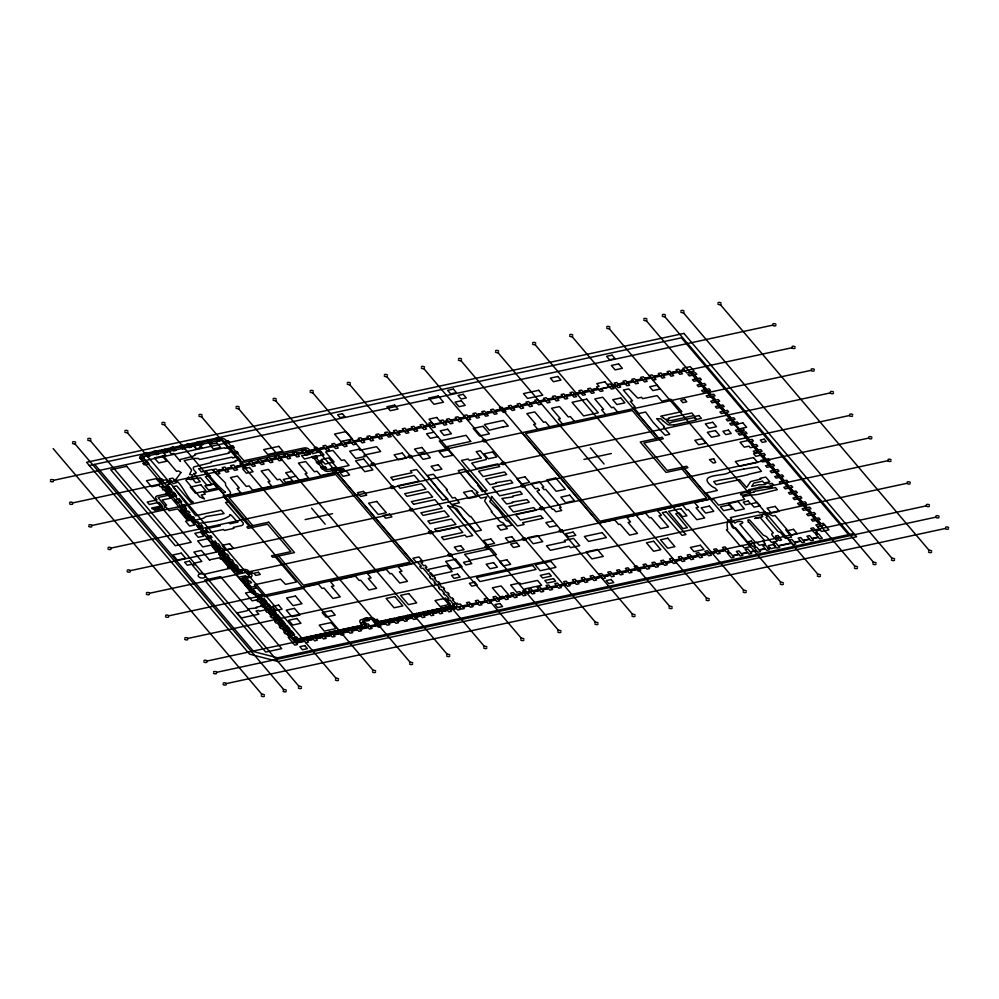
<?xml version="1.0" encoding="UTF-8"?>
<svg xmlns="http://www.w3.org/2000/svg" width="999" height="999" viewBox="0 0 999 999"><rect width="100%" height="100%" fill="white"/><g stroke="black" fill="none" stroke-linecap="round" stroke-linejoin="round"><path stroke-width="1.5" d="M748.501 474.3L761.5 471.341L757.679 466.845L743.805 469.068M237.812 521.965C235.689 521.028 228.908 510.951 229.745 515.846C221.079 521.678 209.528 521.403 199.425 523.389L197.777 521.428L193.906 522.265L192.532 520.654L203.334 518.331L206.019 516.57L224.113 513.548L221.216 510.177L195.667 515.684L172.877 486.725L176.736 485.889L190.959 502.572L193.257 502.085C186.476 498.239 181.119 481.143 174.4 480.019L176.611 482.629L173.214 483.616L170.817 480.794L167.42 481.53L169.705 484.215L167.245 484.74L168.619 486.363L164.211 487.312L163.224 486.151L161.813 486.463L163.124 487.999L169.081 486.725L170.454 488.336L164.498 489.622L167.695 493.381L173.651 492.095L175.025 493.706L169.056 494.992L170.804 497.664L166.146 493.706L167.245 493.469L164.061 489.71L162.949 489.947L161.376 486.55L160.265 486.788L158.903 485.177L151.573 486.763L146.453 480.731L156.294 478.608L159.877 482.829L161.763 482.43L160.502 480.956L165.946 479.795L167.195 481.256L170.579 480.531L169.206 478.896L172.777 478.121L174.163 479.757L176.161 479.32A7.48 4.221 6.6 0 1 176.361 478.808L180.931 472.589M162.625 506.83L153.559 508.978L154.683 510.314L163.137 508.541A3.746 2.11 6.6 0 0 164.76 505.806L158.104 497.514L170.879 494.742L182.155 507.604L181.656 509.128A3.746 2.11 6.6 0 0 181.93 510.676L188.062 517.969A3.746 2.11 6.6 0 0 189.835 519.068L192.183 520.029L235.102 570.541A3.746 2.11 6.6 0 0 240.122 571.84C244.33 566.47 255.732 578.346 244.867 576.885A3.746 2.11 6.6 0 0 243.281 579.607L245.155 581.868L244.743 583.603A3.746 2.11 6.6 0 0 245.092 584.927L251.473 592.632A3.746 2.11 6.6 0 0 253.209 593.731L256.506 595.004L265.259 605.294L256.106 607.28L256.706 607.979L249.663 608.666L247.003 610.776L236.95 612.949L241.571 617.919L258.816 614.198L256.069 610.976L258.641 610.426L259.29 611.188L268.556 609.178L294.031 639.173A3.746 2.11 6.6 0 0 299.038 640.484L362.837 626.972A3.746 2.11 6.6 0 0 364.46 624.238L362.5 620.991L371.328 619.105L374.538 622.077A3.746 2.11 6.6 0 0 379.558 623.376L454.832 607.13A3.746 2.11 6.6 0 0 456.418 604.407L452.435 599.712L453.658 599.45L452.297 597.839L451.061 598.101L447.864 594.33L449.1 594.068L447.727 592.457L446.491 592.719L443.294 588.96L444.53 588.686L443.156 587.075L441.933 587.337L438.723 583.578L439.96 583.316L438.586 581.705L437.362 581.967L434.165 578.196L435.389 577.934L434.016 576.323L432.792 576.585L429.657 572.902L430.669 572.689L433.191 575.649L452.197 571.553L446.928 565.359L427.934 569.455L429.308 571.078L428.296 571.291L425.224 567.682L426.948 567.307L425.274 565.334L423.551 565.709L421.091 562.824L422.727 562.474L421.353 560.851M198.988 468.831L201.298 471.903L203.946 471.341L205.382 473.014L204.633 471.428L206.356 471.053M486.276 459.403L485.876 457.542L480.444 450.799L476.173 451.648L481.131 457.804M669.218 417.782L668.731 418.731M237.725 522.052L230.095 523.751L229.133 522.602M486.126 459.577L471.69 463.124L476.323 468.543L497.514 463.961L499.737 466.595L478.571 471.178L483.179 476.573L504.52 471.953L506.73 474.55L485.427 479.195L490.097 484.665L496.303 483.329L495.791 482.717L510.589 480.244L512.824 482.879L492.345 487.3L499.637 495.829L520.067 491.408L522.29 494.055L512.562 496.153L513.161 496.865L501.885 498.464L506.63 504.02L512.662 502.722L512.137 502.11L527.022 499.612L529.258 502.26L508.878 506.655L513.436 511.988L533.791 507.592L536.001 510.189M198.988 468.818L235.727 461.588L235.027 460.764L240.172 459.665L237.75 456.805L232.605 457.917L231.98 457.167L210.914 461.713L211.576 462.5L193.918 466.908A4.733 2.672 6.6 0 0 193.331 467.769C192.52 470.679 199.987 473.701 193.631 473.563L197.702 478.359L200.524 477.747L207.23 485.639L212.063 484.602L205.357 476.698L208.029 476.123L205.607 473.289L208.516 475.999L210.24 475.624M754.083 491.92L754.969 491.333M669.23 417.782L691.795 412.987L693.943 415.509L672.015 420.429L666.533 420.691L669.567 423.376L671.99 422.14L694.205 417.619L696.203 420.005L674.113 424.962M754.07 491.933L748.726 493.481M225.362 492.307L223.002 493.094L219.593 489.073L203.833 492.482L205.27 494.168L201.224 495.042L204.533 498.951L199.8 497.015L185.914 480.282L188.749 476.923L188.024 479.083L191.221 479.595L191.758 478.009L195.717 482.704L200.2 481.743L197.165 478.159L193.307 478.996L191.958 477.41L192.782 474.987L189.573 474.463L191.471 470.517A7.48 4.221 6.6 0 0 191.196 469.38L184.191 460.601L194.118 458.429L198.551 458.466L199.45 459.528L229.183 453.109L228.434 452.222L233.054 451.223L229.795 447.39L225.175 448.389L224.613 447.727L194.88 454.133L195.529 454.895L192.42 456.443L180.357 459.465A3.422 1.923 6.6 0 0 180.007 460.114L180.432 461.438L173.664 453.459L171.378 453.958L169.106 451.298L163.374 452.535L165.634 455.194L163.262 455.706L176.561 471.366L178.609 470.929L180.906 472.415M481.043 457.929L469.405 460.452L468.156 458.991L461.463 460.439L487.175 490.534L482.28 491.583L477.497 484.952L478.359 484.765L464.248 469.255L458.241 470.591L470.866 486.388L478.022 492.507L476.198 492.894L480.719 498.214L486.813 496.903L485.014 499.987A7.655 4.308 6.6 0 0 484.89 501.461L491.92 511.55L491.221 511.7L500.287 521.715L503.059 522.839L506.143 526.485L511.95 525.237L508.853 521.59L506.206 520.442L498.613 510.114L489.785 501.573L491.695 497.327A6.768 3.809 6.6 0 0 491.458 496.316L517.432 525.961L524.125 524.5L522.589 522.702L542.882 518.319M668.493 418.868L665.521 419.518L663.311 417.844M760.614 479.133L750.624 481.58L746.615 487.475L739.647 479.62L716.246 484.665L713.686 481.568L719.367 480.232A12.45 7.018 6.6 0 0 719.967 480.119L734.927 477.534A2.298 1.299 6.6 0 0 735.314 477.472L748.176 474.7M758.728 487.4L759.115 487.25A6.568 3.696 6.6 0 1 760.064 486.975L765.521 486.913M730.244 471.878L729.757 472.077A7.293 4.108 6.6 0 0 729.357 472.315L728.159 472.989A2.323 1.311 6.6 0 1 727.771 473.114C722.102 476.136 696.378 474.188 712.025 486.451A9.291 5.232 6.6 0 0 714.909 487.937L717.344 490.447L706.231 492.969L711.962 499.712L713.636 499.35L718.556 505.144L744.742 499.488L742.519 496.59L749.999 495.254M748.538 493.518C740.958 497.265 734.415 493.294 750.486 491.808L748.676 489.685L757.629 487.749A6.431 3.621 6.6 0 0 758.74 487.4M392.982 479.945L414.26 475.362L419.13 481.093L397.864 485.689L400.062 488.286L421.378 483.728L425.936 489.11L404.657 493.706L406.905 496.341L428.184 491.745L432.679 497.04L411.401 501.635L413.611 504.245M413.648 504.27L434.927 499.675L442.17 508.216L420.879 512.812L423.089 515.409L444.405 510.851L449.138 516.421L427.847 521.016L430.057 523.613M430.094 523.651L451.386 519.055L455.919 524.388L434.615 528.983L436.863 531.618L458.154 527.022L462.787 532.467L441.483 537.075L443.731 539.71L465.022 535.102L466.558 536.925L472.739 535.589L447.664 505.531A6.306 3.559 6.6 0 0 448.938 506.293L456.805 508.541L463.286 518.056L475.437 531.505L481.381 530.232L470.816 516.433L469.955 516.62L461.076 507.33L452.01 504.42L459.453 502.809L454.932 497.49L452.447 498.026L446.328 489.772L447.227 489.585L433.404 474.238L427.347 475.536L439.647 491.158L447.777 499.025L442.619 500.137L416.62 469.542L410.452 470.866L412.025 472.727L390.759 477.322L392.969 479.92M536.026 510.227L515.684 514.622L520.342 520.079L540.659 515.671L542.857 518.281M762.125 481.268L753.783 483.116L751.698 486.376L755.843 485.489A12.812 7.218 6.6 0 0 756.693 485.252A16.646 9.378 6.6 0 0 757.005 485.164L757.829 484.927A14.023 7.905 6.6 0 1 758.441 484.79L764.21 484.702L765.671 484.415L765.059 483.691L768.568 482.929L769.442 483.953L772.19 483.366L773.513 484.915L770.766 485.514L772.227 487.225L768.706 487.974L767.494 486.55L765.796 486.888M89.336 465.546L681.343 337.824L848.551 534.64M53.709 480.282L772.589 325.187M157.105 479.57L161.626 478.596L162.874 480.057L158.354 481.031M213.599 471.241L214.211 471.116L212.962 469.63L216.109 468.956L217.357 470.429L223.539 469.105L222.278 467.619L224.937 467.045L226.186 468.531L231.868 467.257L230.532 465.684L233.666 465.01L235.015 466.62L241.196 465.297L239.935 463.811L242.582 463.236L243.843 464.722L250.012 463.386L248.763 461.913L251.411 461.338L252.66 462.812L258.841 461.488L257.592 460.002L260.24 459.428L261.488 460.914L267.67 459.577L266.408 458.104L269.056 457.53L270.317 459.003L276.498 457.679L275.237 456.193L277.884 455.619L279.146 457.105L285.327 455.769L284.066 454.295L286.713 453.721L287.974 455.194L294.143 453.871L292.894 452.385L295.542 451.823L296.79 453.296L302.972 451.96L301.71 450.487L304.358 449.912L305.619 451.386L315.347 449.288L314.098 447.814L316.745 447.24L317.994 448.726L324.176 447.39L322.914 445.904L325.574 445.342L326.823 446.815L333.004 445.479L331.743 444.006L334.39 443.431L335.652 444.917L341.833 443.581L340.572 442.095L343.219 441.533L344.48 443.007L350.649 441.67L349.4 440.197L352.048 439.622L353.296 441.108L359.478 439.772L358.229 438.286L360.876 437.724L362.125 439.198L368.306 437.862L367.045 436.388L369.692 435.814L370.954 437.3L377.135 435.964L375.874 434.478L378.521 433.916L379.782 435.389L385.964 434.053L384.702 432.579L387.35 432.005L388.611 433.491L394.78 432.155L393.531 430.681L396.178 430.107L397.427 431.58L403.608 430.244L402.347 428.771L404.995 428.196L406.256 429.682L412.437 428.346L411.176 426.873L413.823 426.298L415.084 427.772L421.266 426.436L420.005 424.962L422.652 424.388L423.913 425.874L430.082 424.538L428.833 423.064L431.481 422.49L435.364 427.06L432.717 427.634L430.319 424.812L424.138 426.136L426.536 428.958L423.888 429.533L421.491 426.71L415.309 428.047L417.707 430.869L415.06 431.443L412.662 428.621L406.481 429.945L408.878 432.767L406.231 433.341L403.833 430.519L397.664 431.855L400.062 434.677L397.415 435.252L395.017 432.417L388.836 433.753L391.233 436.575L388.586 437.15L386.188 434.328L380.007 435.664L382.405 438.486L379.757 439.061L377.36 436.226L371.178 437.562L373.576 440.384L370.929 440.959L368.531 438.136L362.362 439.473L364.76 442.295L362.113 442.869L359.702 440.035L353.534 441.371L355.931 444.193L353.284 444.767L350.886 441.945L344.705 443.281L347.103 446.103L344.455 446.678L342.058 443.843L335.876 445.179L338.274 448.002L335.627 448.576L333.229 445.754L327.048 447.09L329.458 449.912L326.798 450.474L324.4 447.652L318.231 448.988L320.629 451.81L317.982 452.385L315.584 449.562L311.538 450.437L312.899 452.048L308.491 452.997L307.118 451.386L305.844 451.66L308.241 454.483L305.594 455.057L303.197 452.235L297.028 453.558L299.425 456.393L296.778 456.955L294.38 454.133L288.199 455.469L290.597 458.291L287.949 458.866L285.552 456.043L279.37 457.367L281.768 460.202L279.121 460.764L276.723 457.942L270.542 459.278L272.939 462.1L270.292 462.674L267.894 459.852L261.726 461.176L264.123 464.011L261.476 464.572L259.078 461.75L252.897 463.086L255.294 465.909L252.647 466.483L250.25 463.661L244.068 464.985L246.466 467.819L243.818 468.381L241.421 465.559L235.24 466.895L237.637 469.717L234.528 470.392L232.13 467.569L226.411 468.793L228.821 471.615L226.161 472.19L223.764 469.368L217.595 470.704L219.992 473.526L216.858 474.2L213.823 471.516M608.566 386.026L607.579 384.49L610.227 383.928L611.475 385.402L615.434 384.553L614.173 383.067L616.82 382.505L618.081 383.978L624.25 382.642L623.001 381.168L625.649 380.594L626.897 382.08L633.079 380.744L631.83 379.258L634.477 378.696L635.726 380.169L641.907 378.833L640.646 377.36L643.294 376.785L644.555 378.271L650.736 376.935L649.475 375.449L652.122 374.887L653.383 376.361L659.565 375.025L658.304 373.551L660.951 372.977L662.212 374.463L668.381 373.127L667.132 371.64L669.78 371.079L671.028 372.552L677.21 371.216L675.948 369.742L678.596 369.168L679.857 370.654L684.053 369.742L682.792 368.269L690.297 366.645L694.18 371.216L691.758 371.74L692.994 373.214L695.429 372.689L696.79 374.3L694.367 374.825L697.564 378.584L699.999 378.059L701.36 379.67L698.938 380.194L702.135 383.966L704.557 383.441L705.931 385.052L703.508 385.577L706.705 389.348L709.128 388.823L710.501 390.434L708.079 390.959L711.276 394.717L713.698 394.193L715.072 395.804L712.649 396.328L715.846 400.099L718.269 399.575L719.642 401.186L717.207 401.71L720.416 405.482L722.839 404.957L724.213 406.568L721.778 407.093L724.974 410.851L727.409 410.327L728.783 411.95L726.348 412.462L731.268 418.244L733.691 417.719L735.064 419.343L732.629 419.867L734.839 422.452L737.262 421.94L738.636 423.551L731.131 425.162L729.757 423.551L734.39 422.552L732.192 419.955L727.559 420.954L726.186 419.343L730.818 418.344L725.911 412.562L721.278 413.561L719.904 411.95L724.537 410.951L721.34 407.18L716.708 408.179L715.334 406.568L719.967 405.569L716.77 401.81L712.137 402.809L710.764 401.198L715.396 400.199L712.2 396.428L707.567 397.427L706.193 395.816L710.826 394.817L707.629 391.046L702.996 392.045L701.635 390.434L706.268 389.435L703.059 385.676L698.426 386.675L697.065 385.065L701.698 384.053L698.501 380.294L693.868 381.293L692.494 379.682L697.127 378.683L693.93 374.912L689.298 375.911L687.924 374.3L692.557 373.301L691.308 371.84L686.675 372.839L684.278 370.017L680.082 370.916L682.479 373.738L679.832 374.313L677.434 371.491L671.266 372.827L673.663 375.649L671.016 376.211L668.618 373.389L662.437 374.725L664.834 377.547L662.187 378.122L659.79 375.299L653.608 376.635L656.006 379.458L653.358 380.02L650.961 377.197L644.78 378.534L647.177 381.356L644.53 381.93L642.132 379.108L635.963 380.444L638.361 383.266L635.714 383.828L633.304 381.006L627.135 382.342L629.532 385.164L626.885 385.739L624.487 382.917L618.306 384.253L620.704 387.075L618.056 387.637L615.659 384.815L611.713 385.676L614.11 388.499L611.463 389.061L608.791 386.301M72.89 502.872L791.782 347.777M433.941 432.205L426.523 433.803L430.357 438.324L437.774 436.725M291.808 471.428L285.702 472.739L289.76 477.534L295.879 476.211M162.662 506.755L152.385 508.966L151.611 508.054L162.125 505.781L159.191 502.335L149.313 504.458L147.24 502.035L157.13 499.9L155.969 498.538A3.746 2.11 6.6 0 1 157.58 495.804L168.906 493.394A3.746 2.11 6.6 0 1 169.942 493.281L140.347 458.141A3.746 2.11 6.6 0 1 141.945 455.407L220.604 438.573A3.746 2.11 6.6 0 1 225.624 439.885L243.943 460.714L303.933 447.989A3.746 2.11 6.6 0 1 308.941 449.288L312.675 453.683L320.979 451.423L323.963 454.932L314.972 456.393L326.361 469.717L336.7 468.169A3.746 2.11 6.6 0 1 341.658 469.493L343.331 471.466L341.134 471.94L338.137 469.493L328.896 471.328A3.746 2.11 6.6 0 1 323.938 470.017L312.774 456.868L304.47 459.016L301.573 455.606L310.477 454.158L305.657 449.3L245.667 462.025A3.746 2.11 6.6 0 1 240.647 460.726L222.327 439.885L142.557 457.005L184.315 507.067A3.746 2.11 6.6 0 1 184.59 508.628L184.141 510.202L190.322 517.544L192.632 518.456A3.746 2.11 6.6 0 1 194.393 519.555L237.362 570.129L243.394 569.542A3.746 2.11 6.6 0 1 248.414 570.841L251.623 574.625A3.746 2.11 6.6 0 1 250.025 577.36L245.442 578.533L247.252 581.218A3.746 2.11 6.6 0 1 247.627 582.567L247.265 584.415L253.696 592.182L257.055 593.506A3.746 2.11 6.6 0 1 258.766 594.58L296.965 639.098L362.088 625.486L360.139 622.227A3.746 2.11 6.6 0 1 361.725 619.505L369.605 617.794A3.746 2.11 6.6 0 1 374.625 619.105L376.873 621.728L378.309 622.052L454.258 605.481L450.224 600.187L449.25 600.399L447.877 598.788L448.863 598.576L445.666 594.805L444.68 595.017L443.306 593.406L444.293 593.194L441.096 589.435L440.109 589.647L438.748 588.024L439.722 587.824L436.526 584.053L435.539 584.265L434.178 582.654L435.152 582.442L431.955 578.671L430.981 578.883L429.607 577.272L430.581 577.06L423.014 568.156L421.428 568.493L419.755 566.533L421.341 566.183L416.945 561.813M92.083 525.462L810.976 370.367M660.814 416.183L681.867 411.613L670.841 399.25L661.85 401.198L657.142 395.616L642.657 398.651L641.508 397.29L637.737 398.114L628.808 388.886L623.364 390.06L632.517 400.836L630.344 401.311L635.139 406.955L633.466 407.317L638.748 413.536L645.641 412.05L653.034 422.215L665.159 435.289L669.755 434.29L663.448 426.948L664.435 426.735L656.63 418.656L661.038 418.893L662.599 420.542M111.276 548.051L830.157 392.944M305.132 519.592L332.542 513.673M583.928 459.44L611.338 453.521M130.457 570.641L849.35 415.534M748.064 440.234L749.213 439.997L744.18 434.078L739.547 435.077L738.186 433.466L742.819 432.467L741.445 430.844L736.812 431.843L735.439 430.232L742.944 428.621L744.317 430.232L741.882 430.756L743.256 432.367L745.679 431.843L747.052 433.454L744.63 433.978L749.65 439.897L752.085 439.373L753.446 440.984L751.023 441.508L753.995 445.005L756.418 444.48L757.791 446.091L755.369 446.615L758.328 450.112L760.763 449.587L762.125 451.198L759.702 451.723L761.525 453.883L763.96 453.359L765.334 454.97L762.899 455.494L766.096 459.253L768.531 458.728L769.892 460.352L767.469 460.876L770.666 464.635L773.101 464.11L774.462 465.721L772.04 466.246L775.236 470.017L777.659 469.493L779.033 471.103L776.61 471.628L779.807 475.387L782.229 474.862L783.603 476.486L781.181 477.01L784.377 480.769L786.8 480.244L788.174 481.855L785.751 482.38L788.948 486.151L791.37 485.626L792.744 487.237L790.321 487.762L793.518 491.52L795.941 490.996L797.314 492.619L794.879 493.144L798.089 496.903L800.511 496.378L801.885 497.989L799.45 498.513L802.647 502.285L805.082 501.76L806.455 503.371L804.02 503.896L807.217 507.654L809.652 507.13L811.013 508.753L808.591 509.278L811.787 513.036L814.222 512.512L815.584 514.123L813.161 514.647L816.358 518.419L818.78 517.894L820.154 519.505L817.731 520.029L820.928 523.788L823.351 523.276L824.724 524.887L822.302 525.412L825.074 525.299L828.958 529.87L821.465 531.493L820.204 530.007L816.008 530.919L817.269 532.392L816.171 532.629L817.307 533.978L818.406 533.741L822.289 538.311L819.642 538.886L818.393 537.4L812.212 538.736L813.473 540.209L810.826 540.784L809.565 539.31L803.383 540.646L804.645 542.12L801.997 542.694L800.736 541.208L794.555 542.544L795.816 544.018L793.169 544.592L791.907 543.119L783.753 544.88L778.458 546.016L779.707 547.502L777.06 548.064L775.162 546.728M748.164 440.484L740.047 442.232L744.255 447.19L748.975 446.166L750.286 447.714L754.919 446.715L757.891 450.212L753.258 451.211L754.632 452.822L759.265 451.823L761.088 453.971L759.964 454.22M749.437 441.858L750.586 441.608L753.546 445.104L752.309 445.367M209.378 559.827L219.543 557.779L220.442 559.153L221.541 558.916L228.621 567.245L227.522 567.482L228.072 568.131L229.62 568.431L203.858 574.363A3.696 2.085 6.6 0 1 203.746 577.859A3.696 2.085 6.6 0 1 198.152 575.948A3.696 2.085 6.6 0 1 202.76 573.988L202.135 572.964L199.5 573.526L192.407 565.197L195.055 564.622L193.781 563.274L201.86 561.45L193.893 552.072L201.373 550.461L209.753 560.277M758.628 452.647L753.596 453.733L755.806 456.318L760.826 455.232M761.338 455.831L762.462 455.581L765.659 459.353L761.026 460.352L762.399 461.963L767.032 460.964L770.229 464.735L765.596 465.734L766.97 467.345L771.603 466.346L774.799 470.104L770.167 471.103L771.528 472.727L776.173 471.728L779.37 475.487L774.737 476.486L776.098 478.096L780.731 477.097L783.94 480.869L779.295 481.868L780.669 483.479L785.301 482.48L788.498 486.238L783.865 487.237L785.239 488.861L789.872 487.862L793.069 491.62L788.436 492.619L789.809 494.23L794.442 493.231L797.639 497.002L793.006 498.002L794.38 499.612L799.013 498.613L802.209 502.372L797.577 503.371L798.95 504.994L803.583 503.996L806.78 507.754L802.147 508.753L803.521 510.364L808.154 509.365L811.35 513.136L806.717 514.135L808.091 515.746L812.724 514.747L815.921 518.506L811.288 519.505L812.649 521.128L817.282 520.129L820.491 523.888L815.858 524.887L817.219 526.498L822.214 525.924L817.582 526.923L819.979 529.745L815.783 530.644L813.386 527.822L810.738 528.396L814.622 532.966L815.721 532.729L816.87 534.078L815.758 534.315L818.156 537.137L811.987 538.461L809.59 535.639L806.942 536.213L809.34 539.035L803.159 540.372L800.761 537.549L798.114 538.124L800.511 540.946L794.33 542.27L791.932 539.448L789.285 540.022L791.683 542.844L778.221 545.754L775.823 542.932L773.176 543.493L775.574 546.316L774.937 546.465M149.65 593.231L868.543 438.124M730.506 471.803L743.706 469.055M553.246 521.016L545.829 522.614L549.662 527.122L557.08 525.524M417.52 561.688L416.084 561.962L412.924 558.254L419.018 556.942L422.177 560.651L419.73 561.213M168.843 615.821L887.724 460.714M755.207 491.258L775.474 487.562L777.259 489.66L757.929 494.468M188.024 638.398L906.917 483.304M727.522 529.57L726.41 529.807L739.997 545.816L741.92 545.404L744.392 548.076L750.311 546.665L747.939 544.105L749.188 543.831L735.589 527.834L733.641 528.246M301.998 638.161L304.645 637.587L307.043 640.409L313.224 639.073L310.814 636.251L313.461 635.676L315.871 638.498L322.04 637.175L319.643 634.353L322.29 633.778L324.687 636.6L330.869 635.264L328.471 632.442L331.119 631.868L333.516 634.702L339.697 633.366L337.3 630.544L339.947 629.969L342.345 632.792L348.526 631.455L346.129 628.633L348.776 628.059L351.173 630.893L357.342 629.557L354.945 626.735L357.592 626.161L359.99 628.983L367.919 627.272L365.522 624.45L368.169 623.875L370.567 626.698L376.748 625.374L374.338 622.552L376.985 621.977L379.395 624.8L385.564 623.463L383.166 620.641L385.814 620.067L388.211 622.889L394.393 621.565L391.995 618.743L394.642 618.169L397.04 620.991L403.221 619.655L400.824 616.833L403.471 616.258L405.869 619.093L412.05 617.757L409.652 614.934L412.3 614.36L414.697 617.182L420.866 615.846L418.469 613.024L421.116 612.449L423.514 615.284L429.695 613.948L427.297 611.126L429.945 610.551L432.342 613.374L438.524 612.037L436.126 609.215L438.773 608.641L441.171 611.475L447.352 610.139L444.955 607.317L447.602 606.743L450 609.565L456.168 608.229L452.922 604.158L457.342 603.209L458.366 604.42L460.352 603.995L462.749 606.818L468.931 605.481L466.533 602.659L469.18 602.085L471.578 604.907L477.759 603.583L475.349 600.749L478.009 600.187L480.407 603.009L486.575 601.673L484.178 598.851L486.825 598.276L489.223 601.098L495.404 599.775L493.007 596.94L495.654 596.378L498.051 599.2L504.233 597.864L502.909 596.303L500.087 596.915L492.357 587.824L501.098 585.938L508.816 595.029L505.556 595.729L506.88 597.29L513.061 595.966L510.664 593.131L513.311 592.569L515.709 595.392L521.878 594.055L519.78 591.583L516.745 592.245L510.576 584.989L519.842 582.979L520.754 584.053L537.537 580.431L541.645 585.277L524.862 588.898L526.011 590.247L522.44 591.021L524.525 593.481L530.706 592.157L528.309 589.323L530.956 588.761L533.354 591.583L539.535 590.247L537.137 587.424L539.785 586.85L542.182 589.672L548.364 588.349L545.966 585.526L548.613 584.952L551.011 587.774L557.192 586.438L554.782 583.616L557.43 583.041L559.84 585.864L566.008 584.54L563.611 581.718L566.258 581.143L568.656 583.965L574.837 582.629L572.439 579.807L575.087 579.233L577.484 582.055L583.666 580.731L581.268 577.909L583.916 577.335L586.313 580.157L592.494 578.821L590.097 575.998L592.744 575.424L595.142 578.246L601.311 576.923L598.913 574.1L601.56 573.526L603.958 576.348L610.139 575.012L607.742 572.19L610.389 571.615L612.787 574.437L618.968 573.114L616.57 570.292L619.218 569.717L621.615 572.539L627.797 571.203L625.399 568.381L628.046 567.807L630.444 570.629L636.613 569.305L634.215 566.483L636.863 565.909L639.273 568.731L645.441 567.395L643.044 564.572L645.691 563.998L648.089 566.833L654.27 565.496L651.872 562.674L654.52 562.1L656.917 564.922L663.099 563.586L660.701 560.764L663.348 560.189L665.746 563.024L671.927 561.688L669.517 558.866L672.177 558.291L674.575 561.113L680.744 559.777L678.346 556.955L680.993 556.381L683.391 559.215L689.572 557.879L687.175 555.057L689.822 554.482L692.22 557.305L698.401 555.968L696.003 553.146L698.651 552.572L701.048 555.407L707.23 554.07L704.832 551.248L707.479 550.674L709.877 553.496L716.046 552.16L713.648 549.338L716.295 548.776L718.693 551.598L724.874 550.262L722.477 547.44L725.124 546.865L729.008 551.436L727.909 551.673L729.045 553.021L730.157 552.784L732.554 555.606L738.723 554.27L736.325 551.448L738.973 550.874L741.37 553.696L747.552 552.372L745.154 549.55L747.801 548.975L750.199 551.798L756.38 550.461L753.983 547.639L756.63 547.065L759.028 549.887L765.209 548.563L762.811 545.741L765.459 545.167L767.856 547.989L769.842 547.877L768.081 548.251L769.342 549.737L766.695 550.312L765.434 548.826L759.252 550.162L760.514 551.635L757.866 552.21L756.605 550.736L750.436 552.06L751.685 553.546L749.038 554.12L747.789 552.634L741.608 553.97L742.856 555.444L740.209 556.018L738.96 554.545L732.779 555.869L734.04 557.355L731.393 557.929L727.509 553.359L728.608 553.109L727.459 551.773L726.36 552.01L725.112 550.524L718.93 551.86L720.179 553.346L717.532 553.908L716.283 552.435L710.102 553.771L711.363 555.244L708.716 555.819L707.454 554.333L701.273 555.669L702.534 557.155L699.887 557.717L698.626 556.243L692.444 557.579L693.706 559.053L691.058 559.627L689.797 558.141L683.628 559.477L684.877 560.963L682.23 561.525L680.981 560.052L674.8 561.388L676.061 562.862L673.401 563.436L672.152 561.95L665.971 563.286L667.232 564.772L664.585 565.334L663.324 563.861L657.142 565.197L658.403 566.67L655.756 567.245L654.495 565.759L648.326 567.095L649.575 568.568L646.927 569.143L645.679 567.669L639.497 569.005L640.746 570.479L638.099 571.053L636.85 569.567L630.669 570.904L631.93 572.377L629.283 572.951L628.021 571.478L621.84 572.814L623.101 574.288L620.454 574.862L619.193 573.376L613.011 574.712L614.273 576.186L611.625 576.76L610.364 575.287L604.195 576.61L605.444 578.096L602.797 578.671L601.548 577.185L595.367 578.521L596.628 579.994L593.98 580.569L592.719 579.095L586.538 580.419L587.799 581.905L585.152 582.479L583.891 580.993L577.709 582.33L578.97 583.803L576.323 584.378L575.062 582.904L568.893 584.228L570.142 585.714L567.494 586.288L566.246 584.802L560.064 586.138L561.313 587.612L558.666 588.186L557.417 586.713L551.236 588.036L552.497 589.522L549.85 590.097L548.588 588.611L542.407 589.947L543.668 591.42L541.021 591.995L539.76 590.521L533.591 591.845L534.84 593.331L532.192 593.906L530.931 592.419L524.762 593.756L526.011 595.229L523.364 595.804L522.115 594.33L515.934 595.654L517.195 597.14L514.547 597.714L513.286 596.228L507.105 597.564L508.366 599.038L505.719 599.612L504.458 598.139L498.276 599.462L499.537 600.948L496.89 601.523L495.629 600.037L489.46 601.373L490.709 602.847L488.061 603.421L486.813 601.947L480.631 603.271L481.88 604.757L479.233 605.319L477.984 603.846L471.803 605.182L473.064 606.655L470.417 607.23L469.155 605.756L462.974 607.08L464.235 608.566L461.588 609.128L460.327 607.654L459.053 607.929L460.302 609.415L457.654 609.977L456.406 608.503L450.224 609.84L451.486 611.313L448.838 611.888L447.577 610.401L441.396 611.738L442.657 613.224L440.01 613.786L438.748 612.312L432.567 613.648L433.828 615.122L431.181 615.696L429.92 614.21L423.751 615.546L425 617.032L422.352 617.594L421.103 616.121L414.922 617.457L416.183 618.93L413.536 619.505L412.275 618.019L406.094 619.355L407.355 620.829L404.707 621.403L403.446 619.929L397.265 621.266L398.526 622.739L395.879 623.314L394.617 621.828L388.449 623.164L389.697 624.637L387.05 625.212L385.801 623.738L379.62 625.074L380.869 626.548L378.221 627.122L376.973 625.636L370.791 626.972L372.053 628.446L369.405 629.02L368.144 627.547L360.227 629.258L361.476 630.731L358.828 631.306L357.58 629.82L351.398 631.156L352.659 632.642L350.012 633.204L348.751 631.73L342.57 633.066L343.831 634.54L341.183 635.114L339.922 633.628L333.741 634.964L335.002 636.438L332.355 637.012L331.094 635.539L324.925 636.875L326.173 638.349L323.526 638.923L322.277 637.437L316.096 638.773L317.345 640.247L314.697 640.821L313.449 639.348L307.267 640.684L308.529 642.157L305.881 642.732M207.218 660.988L926.11 505.894M304.395 640.983L295.941 642.807L286.8 633.578L292.757 632.292L291.383 630.681L285.427 631.967L282.23 628.196L288.187 626.91L286.813 625.299L280.856 626.585L277.66 622.814L283.616 621.54L282.242 619.917L276.286 621.203L273.089 617.444L279.046 616.158L277.672 614.547L271.716 615.834L268.519 612.062L274.475 610.776L273.114 609.165L267.145 610.451L263.948 606.68L269.905 605.394L268.544 603.783L262.587 605.069L259.378 601.311L265.347 600.024L263.973 598.413L256.468 600.024L257.842 601.635L258.941 601.398L262.138 605.169L261.039 605.406L262.412 607.017L263.511 606.78L266.708 610.551L265.609 610.789L266.983 612.399L268.082 612.162L271.278 615.921L270.18 616.158L271.541 617.769L272.652 617.532L275.849 621.303L274.75 621.54L276.111 623.151L277.223 622.914L280.419 626.685L279.308 626.922L280.682 628.533L281.793 628.296L284.99 632.055L283.878 632.292L285.252 633.903L286.351 633.666L289.373 637.225L288.274 637.462L294.78 645.117L297.427 644.555L296.166 643.069L304.62 641.246M853.895 533.478L277.635 657.817L253.734 651.623L94.68 464.398M216.808 672.29L935.701 517.182M226.411 683.578L945.291 528.483M750.187 495.217L757.367 494.517M663.149 417.782L661.388 416.583M673.626 424.912L668.905 424.937A2.935 1.648 6.6 0 1 667.894 424.7L662.849 420.691M733.403 528.159C730.918 527.097 730.207 521.291 733.915 521.79L735.014 523.089C738.348 519.53 747.514 522.302 739.847 524.15L755.419 542.482L756.668 542.22L759.277 545.304L765.446 543.98L762.824 540.884L764.56 540.509L748.975 522.177L748.226 522.34L748.263 521.178A5.207 2.935 6.6 0 0 748.114 520.629A3.834 2.16 6.6 0 0 747.751 520.104L749.387 519.842A4.433 2.498 6.6 0 0 749.712 520.154L763.286 535.102L766.47 536.6L771.49 542.37L777.309 541.071C776.835 539.273 768.256 533.678 773.276 532.942L760.127 517.457L754.657 518.444L762.774 516.695L761.613 515.322C763.024 512.162 769.567 517.132 766.046 517.445L778.009 531.518L780.394 532.479L785.439 538.449L791.545 537.15L785.738 529.857L787.012 529.582L775.049 515.496L772.789 515.984L765.084 512.1L759.502 512.824L758.391 511.525L730.331 517.582L731.867 519.38L727.896 520.504L727.06 524.463A5.32 2.997 6.6 0 0 727.06 524.687L727.559 529.47M760.726 479.07L760.089 478.321L765.808 477.085L769.792 481.755L764.085 483.004L762.524 481.181M720.379 304.633L929.182 550.412M683.304 312.625L892.107 558.404M664.772 316.633L873.576 562.412M646.241 320.629L855.044 566.408M609.165 328.621L817.969 574.4M633.416 408.541L658.516 438.099M684.327 468.481L710.351 499.113L694.492 502.534L698.513 507.267L696.028 507.804L704.732 517.944L696.803 519.68L688.074 509.515L686.6 509.84L682.579 505.107L657.417 510.526L661.438 515.259L658.99 515.796L668.531 526.91L660.601 528.658L651.048 517.507L649.525 517.832L645.504 513.099L626.535 517.195L630.556 521.928L628.109 522.452L637.499 533.404L629.57 535.139L620.154 524.175L618.643 524.5L614.622 519.767L598.788 523.176L521.853 432.617M572.102 336.626L780.906 582.405M656.131 438.611L632.267 410.514L525.474 433.554L599.937 521.216L706.73 498.176L681.955 468.993M617.557 411.963L613.536 407.23L611.55 407.667L602.697 397.252L594.755 398.963L603.608 409.378L601.61 409.802L605.631 414.535M535.039 344.618L743.83 590.397M574.325 421.291L570.304 416.558L568.319 416.983L559.477 406.581L551.523 408.291L560.377 418.706L558.391 419.13L562.412 423.863M590.446 447.952L604.083 464.011M497.964 352.622L706.768 598.401M549.587 426.623L545.566 421.89L543.606 422.315L534.765 411.913L526.823 413.623L535.664 424.038L533.653 424.463L537.674 429.195M460.901 360.614L669.692 606.393M423.826 368.619L632.629 614.397M386.763 376.611L595.554 622.389M349.687 384.603L558.491 630.381M312.625 392.607L521.428 638.386M332.442 462.4L328.646 457.942L321.228 459.54L325.075 464.06L334.128 462.038L325.612 452.01L332.954 450.424L341.483 460.452L344.293 459.852L349.088 465.497L337.175 468.069L332.417 462.475M275.549 400.599L484.353 646.378M238.486 408.603L447.29 654.382M311.551 508.116L325.187 524.188M229.658 442.27L228.284 440.646L223.426 441.695L224.8 443.319M201.423 416.595L410.214 662.374M225.374 492.232C217.907 485.901 211.463 479.083 206.131 470.791L212.113 469.505L225.424 482.967L225.699 485.477L230.082 491.645A6.793 3.834 6.6 0 1 230.294 492.007A5.619 3.159 6.6 0 1 230.494 492.519L230.544 492.844A4.096 2.31 6.6 0 1 230.457 493.356L230.17 493.818A4.158 2.335 6.6 0 1 229.895 494.08A4.745 2.672 6.6 0 1 229.545 494.318A5.594 3.159 6.6 0 1 228.921 494.63L223.089 495.866L228.259 501.948L225.487 502.46L243.094 522.839A7.78 4.383 6.6 0 1 243.219 523.264L243.257 523.888A4.633 2.61 6.6 0 1 243.157 524.313L243.057 524.5A3.984 2.248 6.6 0 1 242.595 525.024L242.145 525.312A5.02 2.835 6.6 0 1 241.596 525.549L233.229 527.422L234.003 528.346L224.275 530.444L223.451 529.47L208.953 532.604L205.782 528.871L220.28 525.749L219.393 524.7M252.797 525.636L228.921 497.527L335.714 474.488L410.189 562.15L303.396 585.189L278.609 556.018M164.348 424.6L373.151 670.379M249.238 526.398L223.776 496.428L240.771 492.757L237.113 488.449L239.273 487.974L230.432 477.572L237.437 476.061L246.291 486.463L249.026 485.876L252.685 490.184L271.678 486.088L268.019 481.78L270.005 481.356L261.176 470.966L268.431 469.405L277.247 479.782L279.932 479.208L283.591 483.516L308.753 478.096L305.082 473.776L307.068 473.351L298.389 463.124L305.719 461.55L314.398 471.765L316.995 471.216L320.667 475.524L336.501 472.102L414.086 563.411L398.239 566.833L401.985 571.241L399.375 571.803L407.48 581.343L399.712 583.016L391.608 573.476L390.072 573.813L386.326 569.405L367.345 573.501L371.091 577.909L368.306 578.508L376.648 588.324L368.968 589.984L360.627 580.169L359.178 580.481L355.432 576.073L330.257 581.505L334.003 585.913L331.406 586.475L340.247 596.878L332.892 598.463L324.051 588.049L322.09 588.473L318.344 584.065L301.735 587.649L303.571 588.361L264.598 596.778L254.383 584.79L280.569 579.133L285.489 584.353L296.591 581.967L275.175 556.755M164.847 449.2L167.47 452.272L164.773 452.859L162.15 449.775M127.285 432.592L336.076 678.371M90.21 440.596L299.013 686.375M74.987 443.881L283.791 689.66M53.147 448.588L261.938 694.367M276.124 400.399A1.998 1.124 6.6 0 1 273.014 400.05M273.164 398.651A1.998 1.124 6.6 0 1 276.273 399.013M486.75 648.326A1.998 1.124 6.6 0 1 483.641 647.976M483.791 646.578A1.998 1.124 6.6 0 1 486.9 646.94M75.549 443.668A1.998 1.124 6.6 0 1 72.44 443.319M72.59 441.933A1.998 1.124 6.6 0 1 75.712 442.282M286.176 691.608A1.998 1.124 6.6 0 1 283.067 691.246M283.216 689.859A1.998 1.124 6.6 0 1 286.338 690.209M90.772 440.384A1.998 1.124 6.6 0 1 87.662 440.035M87.825 438.648A1.998 1.124 6.6 0 1 90.934 438.998M301.398 688.323A1.998 1.124 6.6 0 1 298.289 687.961M298.451 686.575A1.998 1.124 6.6 0 1 301.561 686.925M127.847 432.392A1.998 1.124 6.6 0 1 124.738 432.043M124.887 430.644A1.998 1.124 6.6 0 1 127.997 430.994M338.474 680.319A1.998 1.124 6.6 0 1 335.364 679.969M335.514 678.571A1.998 1.124 6.6 0 1 338.624 678.933M164.91 424.4A1.998 1.124 6.6 0 1 161.801 424.038M161.963 422.652A1.998 1.124 6.6 0 1 165.072 423.002M375.537 672.327A1.998 1.124 6.6 0 1 372.427 671.965M372.59 670.579A1.998 1.124 6.6 0 1 375.699 670.928M201.985 416.396A1.998 1.124 6.6 0 1 198.876 416.046M199.026 414.647A1.998 1.124 6.6 0 1 202.135 415.01M412.612 664.323A1.998 1.124 6.6 0 1 409.503 663.973M409.652 662.574A1.998 1.124 6.6 0 1 412.762 662.936M239.048 408.404A1.998 1.124 6.6 0 1 235.939 408.042M236.089 406.655A1.998 1.124 6.6 0 1 239.211 407.005M449.675 656.331A1.998 1.124 6.6 0 1 446.565 655.968M446.715 654.582A1.998 1.124 6.6 0 1 449.837 654.932M313.187 392.407A1.998 1.124 6.6 0 1 310.077 392.045M310.227 390.659A1.998 1.124 6.6 0 1 313.336 391.009M523.813 640.334A1.998 1.124 6.6 0 1 520.704 639.984M520.854 638.586A1.998 1.124 6.6 0 1 523.963 638.935M350.262 384.403A1.998 1.124 6.6 0 1 347.14 384.053M347.302 382.654A1.998 1.124 6.6 0 1 350.412 383.017M560.889 632.33A1.998 1.124 6.6 0 1 557.767 631.98M557.929 630.594A1.998 1.124 6.6 0 1 561.038 630.943M387.325 376.411A1.998 1.124 6.6 0 1 384.215 376.049M384.365 374.662A1.998 1.124 6.6 0 1 387.475 375.012M597.951 624.338A1.998 1.124 6.6 0 1 594.842 623.988M594.992 622.589A1.998 1.124 6.6 0 1 598.101 622.951M424.388 368.406A1.998 1.124 6.6 0 1 421.278 368.057M421.441 366.67A1.998 1.124 6.6 0 1 424.55 367.02M635.014 616.346A1.998 1.124 6.6 0 1 631.905 615.983M632.067 614.597A1.998 1.124 6.6 0 1 635.177 614.947M461.463 360.414A1.998 1.124 6.6 0 1 458.354 360.065M458.504 358.666A1.998 1.124 6.6 0 1 461.613 359.016M672.09 608.341A1.998 1.124 6.6 0 1 668.98 607.991M669.13 606.593A1.998 1.124 6.6 0 1 672.24 606.955M498.526 352.422A1.998 1.124 6.6 0 1 495.417 352.06M495.579 350.674A1.998 1.124 6.6 0 1 498.688 351.024M709.153 600.349A1.998 1.124 6.6 0 1 706.043 599.987M706.206 598.601A1.998 1.124 6.6 0 1 709.315 598.95M535.601 344.418A1.998 1.124 6.6 0 1 532.492 344.068M532.642 342.669A1.998 1.124 6.6 0 1 535.751 343.032M746.228 592.345A1.998 1.124 6.6 0 1 743.119 591.995M743.268 590.596A1.998 1.124 6.6 0 1 746.378 590.958M572.664 336.426A1.998 1.124 6.6 0 1 569.555 336.064M569.705 334.677A1.998 1.124 6.6 0 1 572.827 335.027M783.291 584.353A1.998 1.124 6.6 0 1 780.182 583.99M780.331 582.604A1.998 1.124 6.6 0 1 783.453 582.954M609.74 328.421A1.998 1.124 6.6 0 1 606.63 328.072M606.78 326.673A1.998 1.124 6.6 0 1 609.889 327.035M820.366 576.348A1.998 1.124 6.6 0 1 817.257 575.998M817.407 574.6A1.998 1.124 6.6 0 1 820.516 574.962M646.803 320.429A1.998 1.124 6.6 0 1 643.693 320.067M643.843 318.681A1.998 1.124 6.6 0 1 646.952 319.031M857.429 568.356A1.998 1.124 6.6 0 1 854.32 568.006M854.47 566.608A1.998 1.124 6.6 0 1 857.592 566.957M665.334 316.433A1.998 1.124 6.6 0 1 662.225 316.071M662.387 314.685A1.998 1.124 6.6 0 1 665.496 315.035M875.961 564.36A1.998 1.124 6.6 0 1 872.851 563.998M873.014 562.612A1.998 1.124 6.6 0 1 876.123 562.961M683.878 312.425A1.998 1.124 6.6 0 1 680.756 312.075M680.918 310.677A1.998 1.124 6.6 0 1 684.028 311.039M894.505 560.352A1.998 1.124 6.6 0 1 891.395 560.002M891.545 558.616A1.998 1.124 6.6 0 1 894.654 558.965M720.941 304.433A1.998 1.124 6.6 0 1 717.831 304.071M717.981 302.685A1.998 1.124 6.6 0 1 721.091 303.034M931.567 552.36A1.998 1.124 6.6 0 1 928.458 552.01M928.608 550.611A1.998 1.124 6.6 0 1 931.717 550.973M775.836 325.674A1.998 1.124 6.6 0 1 772.726 325.324M772.876 323.938A1.998 1.124 6.6 0 1 775.986 324.288M795.017 348.264A1.998 1.124 6.6 0 1 791.92 347.914M792.07 346.516A1.998 1.124 6.6 0 1 795.179 346.878M814.21 370.854A1.998 1.124 6.6 0 1 811.101 370.504M811.263 369.106A1.998 1.124 6.6 0 1 814.36 369.468M833.403 393.444A1.998 1.124 6.6 0 1 830.294 393.094M830.444 391.695A1.998 1.124 6.6 0 1 833.553 392.058M852.597 416.034A1.998 1.124 6.6 0 1 849.487 415.671M849.637 414.285A1.998 1.124 6.6 0 1 852.746 414.635M871.777 438.611A1.998 1.124 6.6 0 1 868.668 438.261M868.83 436.875A1.998 1.124 6.6 0 1 871.927 437.225M890.971 461.201A1.998 1.124 6.6 0 1 887.861 460.851M888.011 459.465A1.998 1.124 6.6 0 1 891.12 459.815M910.164 483.791A1.998 1.124 6.6 0 1 907.055 483.441M907.204 482.042A1.998 1.124 6.6 0 1 910.314 482.405M929.345 506.381A1.998 1.124 6.6 0 1 926.235 506.031M926.398 504.632A1.998 1.124 6.6 0 1 929.507 504.994M938.948 517.669A1.998 1.124 6.6 0 1 935.838 517.32M935.988 515.934A1.998 1.124 6.6 0 1 939.097 516.283M948.538 528.971A1.998 1.124 6.6 0 1 945.429 528.621M945.591 527.222A1.998 1.124 6.6 0 1 948.688 527.584M226.124 684.827A1.998 1.124 6.6 0 1 223.014 684.477M223.164 683.091A1.998 1.124 6.6 0 1 226.273 683.441M264.335 696.315A1.998 1.124 6.6 0 1 261.226 695.966M261.376 694.567A1.998 1.124 6.6 0 1 264.485 694.929M216.521 673.538A1.998 1.124 6.6 0 1 213.424 673.189M213.574 671.79A1.998 1.124 6.6 0 1 216.683 672.152M206.93 662.25A1.998 1.124 6.6 0 1 203.821 661.887M203.983 660.501A1.998 1.124 6.6 0 1 207.08 660.851M187.737 639.66A1.998 1.124 6.6 0 1 184.64 639.298M184.79 637.911A1.998 1.124 6.6 0 1 187.899 638.261M168.556 617.07A1.998 1.124 6.6 0 1 165.447 616.708M165.597 615.322A1.998 1.124 6.6 0 1 168.706 615.671M149.363 594.48A1.998 1.124 6.6 0 1 146.254 594.13M146.403 592.732A1.998 1.124 6.6 0 1 149.513 593.094M130.17 571.89A1.998 1.124 6.6 0 1 127.073 571.54M127.223 570.154A1.998 1.124 6.6 0 1 130.332 570.504M110.989 549.3A1.998 1.124 6.6 0 1 107.88 548.951M108.029 547.564A1.998 1.124 6.6 0 1 111.139 547.914M91.796 526.723A1.998 1.124 6.6 0 1 88.686 526.361M88.836 524.975A1.998 1.124 6.6 0 1 91.945 525.324M72.602 504.133A1.998 1.124 6.6 0 1 69.493 503.771M69.655 502.385A1.998 1.124 6.6 0 1 72.765 502.734M53.409 481.543A1.998 1.124 6.6 0 1 50.312 481.181M50.462 479.795A1.998 1.124 6.6 0 1 53.571 480.144M470.704 441.433L444.505 447.177L439.298 441.034L466.096 435.339L470.704 441.433M539.198 490.022L537.012 491.183L552.435 509.34L553.583 509.103L555.856 511.775L561.75 510.514L559.477 507.829L561.101 507.48L545.679 489.323L544.03 489.672L542.057 487.35L543.806 486.975L539.373 481.743L530.881 483.578L535.314 488.798L537.724 488.286L539.198 490.022M468.643 558.803L469.642 560.352L496.366 554.67L491.146 548.526L464.547 554.358L468.643 558.803M421.865 447.49L414.535 449.075L418.119 453.271L425.437 451.698L421.865 447.49M503.321 426.81L489.235 430.219L484.415 424.538L503.459 420.429L508.291 426.111L503.321 426.81M666.183 511.813L662.3 512.674L682.055 535.364L685.951 534.502L666.183 511.813M549.05 573.414L540.284 575.374L542.594 578.021L551.361 576.061L549.05 573.414M426.585 453.371L419.318 454.932L423.089 459.365L430.357 457.792L426.585 453.371M565.359 541.67L546.465 545.804L550.349 550.312L569.205 546.191L570.466 547.677L579.745 545.679L573.576 538.424L564.31 540.422L565.359 541.67M683.928 333.404L86.563 462.287L249.538 654.12L278.184 661.55L856.667 536.738L683.928 333.404M146.99 452.597L144.268 453.184L147.29 456.743L150.012 456.156L146.99 452.597M173.139 446.99L170.879 447.477L173.801 450.924L176.074 450.437L173.139 446.99M155.894 450.874L153.272 451.436L156.056 454.707L158.679 454.145L155.894 450.874M182.392 445.254L179.683 445.829L182.48 449.138L185.19 448.551L182.392 445.254M188.736 443.831L186.226 444.368L189.023 447.652L191.533 447.115L188.736 443.831M199.9 441.483L196.965 442.107L199.812 445.454L202.735 444.83L199.9 441.483M209.216 439.96L206.593 440.522L209.053 443.406L211.676 442.844L209.216 439.96M218.044 438.024L215.634 438.549L217.994 441.308L220.404 440.796L218.044 438.024M612.1 355.157L606.593 356.343L609.527 359.802L615.034 358.616L612.1 355.157M199.288 444.38L193.344 445.666L196.254 449.088L202.198 447.814L199.288 444.38M342.407 413.723L337.6 414.76L340.097 417.682L344.905 416.645L342.407 413.723M143.044 456.943L139.51 457.717L140.896 459.34L144.43 458.578L143.044 456.943M198.838 444.805L194.031 445.841L196.516 448.776L201.336 447.739L198.838 444.805M216.883 442.982L209.653 444.543L213.399 448.951L220.629 447.39L216.883 442.982M394.68 405.094L386.913 406.768L390.247 410.701L398.014 409.028L394.68 405.094M438.236 396.004L428.683 398.064L433.953 404.283L443.519 402.21L438.236 396.004M162.35 456.131L154.321 457.867L158.654 462.962L166.683 461.238L162.35 456.131M126.698 466.321L110.727 469.767L175.262 545.716L191.221 542.282L126.698 466.321M147.577 462.175L142.757 463.224L144.131 464.835L148.951 463.786L147.577 462.175M463.249 394.318L458.017 395.442L461.076 399.051L466.308 397.914L463.249 394.318M232.979 446.053L228.059 447.115L229.445 448.738L234.353 447.677L232.979 446.053M557.892 376.486L550.362 378.109L553.421 381.718L560.951 380.082L557.892 376.486M618.631 363.911L611.388 365.472L615.134 369.88L622.377 368.319L618.631 363.911M461.313 400.761L455.057 402.11L458.978 406.718L465.222 405.369L461.313 400.761M236.963 451.523L232.48 452.485L233.941 454.208L238.424 453.234L236.963 451.523M346.116 431.568L334.528 434.066L340.846 441.508L352.435 439.011L346.116 431.568M278.796 446.353L263.649 449.612L267.744 454.445L282.904 451.173L278.796 446.353M538.648 390.322L523.464 393.606L527.559 398.439L542.757 395.154L538.648 390.322M436.725 417.47L429.046 419.13L433.479 424.35L441.158 422.689L436.725 417.47M604.919 381.855L596.79 383.604L599.1 386.326L596.515 386.875L597.764 388.349L591.595 389.685L590.347 388.211L587.699 388.786L588.948 390.247L582.767 391.583L581.518 390.122L578.871 390.684L580.119 392.157L573.938 393.494L572.689 392.02L570.042 392.595L571.291 394.056L565.109 395.392L563.861 393.931L561.213 394.493L562.462 395.966L556.293 397.302L555.044 395.829L552.397 396.403L553.633 397.864L547.464 399.2L546.216 397.727L543.568 398.301L544.817 399.775L538.636 401.111L537.387 399.637L534.74 400.212L535.988 401.673L529.807 403.009L528.558 401.536L525.911 402.11L527.16 403.584L520.979 404.92L519.742 403.446L517.095 404.021L518.331 405.482L512.162 406.818L510.914 405.344L508.266 405.919L509.515 407.392L503.334 408.728L502.085 407.255L499.438 407.829L500.686 409.29L494.505 410.626L493.256 409.153L490.609 409.727L491.858 411.201L485.676 412.525L484.428 411.064L481.78 411.638L483.029 413.099L476.86 414.435L475.611 412.962L472.964 413.536L474.213 415.01L468.032 416.333L466.783 414.872L464.135 415.447L465.384 416.908L459.203 418.244L457.954 416.77L455.307 417.345L456.555 418.818L450.374 420.142L449.125 418.681L446.478 419.255L447.727 420.716L444.23 421.478L442.982 420.005L440.334 420.579L444.218 425.149L446.865 424.575L444.455 421.74L447.952 420.991L450.362 423.826L453.009 423.251L450.611 420.417L456.78 419.081L459.19 421.915L461.838 421.341L459.428 418.506L465.609 417.182L468.019 420.017L470.666 419.443L468.256 416.608L474.438 415.272L476.848 418.106L479.495 417.532L477.085 414.697L483.266 413.374L485.664 416.208L488.311 415.634L485.914 412.799L492.082 411.463L494.493 414.298L497.14 413.723L494.73 410.901L500.911 409.565L503.321 412.4L505.969 411.825L503.558 408.991L509.74 407.654L512.15 410.489L514.797 409.927L512.387 407.093L518.568 405.756L520.979 408.591L523.626 408.017L521.216 405.182L527.385 403.846L529.795 406.68L532.442 406.118L530.032 403.284L536.213 401.948L538.623 404.782L541.271 404.208L538.861 401.373L545.042 400.037L547.452 402.872L550.099 402.31L547.689 399.475L553.871 398.139L556.281 400.974L558.928 400.399L556.518 397.565L562.699 396.228L565.097 399.063L567.744 398.501L565.347 395.666L571.515 394.33L573.926 397.165L576.573 396.591L574.163 393.756L580.344 392.42L582.754 395.254L585.402 394.692L582.991 391.858L589.173 390.522L591.583 393.356L594.23 392.782L591.82 389.947L598.001 388.611L600.399 391.446L603.059 390.884L601.173 388.661L609.228 386.925L604.919 381.855M249.488 467.482L242.732 468.943L246.353 473.201L253.109 471.753L249.488 467.482M316.096 455.806L311.688 456.768L313.062 458.379L317.47 457.43L316.096 455.806M170.679 488.773L166.259 489.735L167.632 491.346L172.053 490.397L170.679 488.773M586.688 399.163L572.04 402.322L583.616 415.946L598.264 412.787L586.688 399.163M447.614 429.245L440.197 430.856L444.043 435.364L451.448 433.766L447.614 429.245M358.891 449.213L349.625 451.211L355.794 458.479L365.06 456.481L363.911 455.132L380.694 451.511L376.586 446.665L359.802 450.287L358.891 449.213M656.818 385.202L649.612 386.763L652.871 390.597L660.077 389.048L656.818 385.202M200.874 484.815L190.297 487.1L195.504 493.231L206.094 490.946L200.874 484.815M213.699 483.916L204.907 485.814L208.441 489.985L217.245 488.086L213.699 483.916M320.667 461.188L316.258 462.137L317.632 463.761L322.04 462.799L320.667 461.188M483.017 426.311L473.164 428.434L479.557 435.964L489.41 433.841L483.017 426.311M175.25 494.155L170.829 495.104L172.203 496.728L176.623 495.766L175.25 494.155M620.779 397.977L612.749 399.7L616.883 404.57L624.912 402.847L620.779 397.977M171.353 498.002L162.2 499.975L166.608 505.157L164.748 505.556L169.143 510.726L177.735 508.878L187.013 519.83L194.518 518.206L193.144 516.595L186.451 518.044L183.254 514.273L189.947 512.824L188.574 511.213L181.88 512.662L179.77 510.177L186.488 508.728L185.115 507.117L180.032 508.216L171.353 498.002M325.237 466.57L320.829 467.52L322.202 469.13L326.611 468.181L325.237 466.57M363.686 459.041L355.557 460.789L364.785 471.653L372.914 469.905L363.686 459.041M179.383 499.025L174.962 499.975L177.248 502.659L181.668 501.71L179.383 499.025M335.052 467.569L330.644 468.519L332.767 471.029L337.175 470.067L335.052 467.569M402.222 453.084L394.106 454.832L398.301 459.777L406.418 458.029L402.222 453.084M290.222 477.972L283.241 479.483L285.714 482.38L292.682 480.881L290.222 477.972M343.381 468.693L338.961 469.655L340.334 471.266L344.755 470.317L343.381 468.693M373.763 463.224L371.029 463.811L372.602 465.659L375.337 465.072L373.763 463.224M447.739 447.265L445.017 447.852L446.578 449.7L449.313 449.113L447.739 447.265M410.876 455.507L408.154 456.106L409.715 457.942L412.45 457.355L410.876 455.507M485.039 439.51L482.317 440.097L483.878 441.945L486.613 441.358L485.039 439.51M184.39 504.907L179.97 505.869L181.343 507.48L185.752 506.53L184.39 504.907M346.253 470.979L339.722 472.39L343.107 476.361L349.638 474.95L346.253 470.979M448.151 449.912L439.223 451.848L443.793 457.217L452.722 455.294L448.151 449.912M684.765 399.375L680.744 400.237L682.804 402.672L686.825 401.81L684.765 399.375M185.589 509.453L181.169 510.414L182.542 512.025L186.95 511.076L185.589 509.453M190.135 514.81L185.714 515.759L187.088 517.37L191.496 516.421L190.135 514.81M492.507 451.985L484.053 453.808L488.286 458.791L496.74 456.968L492.507 451.985M438.211 464.772L431.056 466.308L434.765 470.666L441.908 469.13L438.211 464.772M190.584 520.154L185.589 521.228L189.66 526.011L194.643 524.937L190.584 520.154M698.975 415.559L694.293 416.571L696.703 419.405L701.385 418.394L698.975 415.559M201.523 525.074L197.103 526.036L198.476 527.647L202.884 526.698L201.523 525.074M363.511 491.421L357.38 492.744L360.564 496.491L366.695 495.167L363.511 491.421M393.032 486.138L390.309 486.725L391.87 488.573L394.605 487.987L393.032 486.138M503.946 462.212L501.211 462.799L502.784 464.647L505.506 464.06L503.946 462.212M206.081 530.457L201.673 531.406L203.047 533.029L207.455 532.067L206.081 530.457M200.474 532.117L194.83 533.329L198.214 537.312L203.858 536.088L200.474 532.117M712.749 422.29L705.319 423.901L709.065 428.309L716.495 426.698L712.749 422.29M268.681 522.202L246.84 526.923L248.064 528.371L267.532 524.175L290.884 551.648L271.416 555.856L272.652 557.305L294.493 552.584L268.681 522.202M662.087 437.325L640.247 442.033L666.058 472.427L687.911 467.707L686.675 466.258L667.207 470.454L643.868 442.982L663.324 438.773L662.087 437.325M210.652 535.839L206.244 536.788L207.617 538.399L212.025 537.45L210.652 535.839M376.735 501.448L368.606 503.196L378.209 514.485L386.326 512.737L376.735 501.448M742.881 422.889L735.639 424.45L739.385 428.858L746.628 427.297L742.881 422.889M207.417 538.798L197.652 540.896L202.76 546.928L211.126 545.117L216.246 551.585L223.751 549.974L222.377 548.364L215.634 549.812L213.074 546.803L219.817 545.342L218.444 543.731L211.701 545.192L212.537 544.817L207.417 538.798M715.446 430.557L707.329 432.305L711.538 437.25L719.655 435.502L715.446 430.557M728.396 430.119L722.926 431.293L725.749 434.627L731.231 433.454L728.396 430.119M215.222 541.221L210.814 542.17L212.188 543.781L216.596 542.832L215.222 541.221M525.024 476.885L516.733 478.671L521.366 484.128L529.657 482.342L525.024 476.885M702.122 438.723L694.804 440.309L698.576 444.742L705.893 443.169L702.122 438.723M181.269 553.159L172.902 554.957L177.248 560.089L185.614 558.279L181.269 553.159M471.703 490.609L463.536 492.37L468.693 498.439L476.86 496.678L471.703 490.609M229.57 543.756L222.065 545.379L225.861 549.837L233.354 548.226L229.57 543.756M219.792 546.59L215.384 547.539L216.746 549.163L221.166 548.201L219.792 546.59M412.112 508.678L409.365 509.265L410.826 511.001L413.586 510.414L412.112 508.678M523.464 484.852L520.716 485.452L522.19 487.175L524.937 486.588L523.464 484.852M555.769 478.009L546.578 479.995L556.181 491.296L565.372 489.31L555.769 478.009M389.535 514.11L383.254 515.459L385.626 518.256L391.92 516.908L389.535 514.11M224.363 551.972L219.955 552.922L221.316 554.532L225.737 553.583L224.363 551.972M218.694 553.409L220.08 556.268L250.075 590.971L250.387 591.957L245.492 593.006L252.148 600.849L258.828 599.425L252.772 592.295L255.382 591.733L254.008 590.122L250.524 590.871L249.4 589.56L256.144 588.099L254.77 586.488L248.027 587.949L247.327 587.112L250.811 586.363L249.438 584.74L245.954 585.501L244.83 584.178L251.573 582.729L250.2 581.106L243.456 582.567L240.26 578.796L247.003 577.347L245.629 575.736L238.886 577.185L235.689 573.426L242.432 571.965L241.059 570.354L234.328 571.803L231.119 568.044L237.862 566.595L236.501 564.972L229.758 566.433L226.561 562.662L233.291 561.213L231.93 559.602L225.187 561.051L221.99 557.292L228.734 555.831L227.36 554.22L220.617 555.669L218.694 553.409M189.448 561.113L184.615 562.162L187.238 565.247L192.07 564.198L189.448 561.113M764.21 439.173L760.276 440.022L762.312 442.42L766.245 441.57L764.21 439.173M228.933 557.355L224.513 558.304L225.886 559.915L230.307 558.965L228.933 557.355M713.748 458.741L709.427 459.665L713.174 463.024L715.746 462.475L713.748 458.741M233.504 562.724L229.083 563.673L230.457 565.297L234.865 564.335L233.504 562.724M569.717 495.167L560.851 497.077L565.596 502.672L574.462 500.761L569.717 495.167M238.074 568.106L233.654 569.055L235.027 570.666L239.435 569.717L238.074 568.106M753.496 457.579L735.339 461.501L739.435 466.333L757.604 462.412L753.496 457.579M220.517 576.623L204.545 580.069L265.734 652.085L281.706 648.638L220.517 576.623M431.281 531.156L428.346 531.78L430.02 533.753L432.967 533.116L431.281 531.156M542.432 507.167L539.485 507.804L541.158 509.777L544.105 509.14L542.432 507.167M251.423 571.59L247.003 572.539L248.376 574.15L252.784 573.201L251.423 571.59M258.429 572.277L253.921 573.251L255.781 575.436L260.277 574.462L258.429 572.277M247.203 578.858L242.794 579.807L244.168 581.43L248.576 580.469L247.203 578.858M503.883 524.55L497.165 525.998L500.636 530.082L507.355 528.633L503.883 524.55M490.846 538.961L483.603 540.521L487.35 544.93L494.592 543.369L490.846 538.961M460.714 545.729L454.333 547.102L457.679 551.036L464.06 549.662L460.714 545.729M511.725 536.675L505.419 538.049L508.691 541.883L514.997 540.521L511.725 536.675M450.761 553.908L447.839 554.532L449.325 556.281L452.247 555.656L450.761 553.908M487.637 545.854L484.902 546.441L486.476 548.289L489.198 547.702L487.637 545.854M562 529.757L559.078 530.382L560.564 532.13L563.486 531.505L562 529.757M260.914 594.992L256.506 595.953L257.867 597.564L262.287 596.603L260.914 594.992M524.812 537.986L522.09 538.573L523.651 540.422L526.386 539.835L524.812 537.986M537.574 535.576L527.996 537.637L533.166 543.731L542.757 541.658L537.574 535.576M516.645 542.782L510.514 544.105L513.436 547.539L519.567 546.216L516.645 542.782M680.881 508.666L668.568 511.301L682.979 528.596L687.337 527.684L675.724 513.736L679.308 512.986L682.492 516.733L686.912 515.771L680.881 508.666M573.126 532.117L565.709 533.716L568.406 536.9L575.824 535.289L573.126 532.117M455.719 559.24L445.629 561.413L452.122 569.055L462.212 566.883L455.719 559.24M265.934 600.911L261.526 601.86L262.899 603.471L267.307 602.522L265.934 600.911M709.39 506.081L701.186 507.854L705.606 513.074L713.81 511.301L709.39 506.081M295.467 596.041L286.538 597.976L293.057 605.644L301.985 603.721L295.467 596.041M738.136 501.51L728.92 503.496L735.189 510.876L744.405 508.891L738.136 501.51M729.133 504.92L720.341 506.818L723.638 510.689L732.417 508.791L729.133 504.92M469.58 561.013L463.511 562.325L465.759 564.947L471.815 563.648L469.58 561.013M748.239 500.986L743.206 502.085L745.466 504.745L750.499 503.658L748.239 500.986M602.172 532.629L584.353 536.475L588.548 541.421L606.381 537.574L602.172 532.629M270.504 606.293L266.096 607.242L267.47 608.853L271.878 607.904L270.504 606.293M278.609 605.107L272.502 606.418L275.974 610.514L282.08 609.19L278.609 605.107M757.304 502.447L751.148 503.771L754.033 507.18L760.189 505.844L757.304 502.447M493.581 562.649L486.163 564.248L490.01 568.768L497.415 567.17L493.581 562.649M506.818 559.79L499.4 561.388L503.246 565.909L510.651 564.31L506.818 559.79M275.075 611.663L270.667 612.624L272.04 614.235L276.448 613.286L275.075 611.663M294.443 608.379L286.263 610.139L291.883 616.758L300.062 614.997L294.443 608.379M457.592 574.088L451.548 575.387L454.07 578.359L460.114 577.06L457.592 574.088M775.187 506.406L767.07 508.154L771.278 513.111L779.395 511.351L775.187 506.406M279.645 617.045L275.237 617.994L276.598 619.605L281.019 618.656L279.645 617.045M597.377 549.475L585.988 551.935L591.883 558.878L603.271 556.418L597.377 549.475M532.642 565.422L476.511 577.534L479.945 581.568L536.076 569.455L532.642 565.422M550.899 561.363L535.114 564.76L540.197 570.741L555.968 567.332L550.899 561.363M394.88 596.553L386.126 598.451L394.056 607.779L402.809 605.894L394.88 596.553M408.803 593.581L400.574 595.354L408.466 604.645L416.683 602.872L408.803 593.581M331.368 610.564L322.153 612.549L325.986 617.07L335.214 615.084L331.368 610.564M653.671 541.246L646.44 542.807L653.608 551.248L660.851 549.687L653.671 541.246M667.744 538.211L660.514 539.772L667.682 548.214L674.924 546.653L667.744 538.211M296.915 618.506L288.674 620.279L292.719 625.049L300.961 623.264L296.915 618.506M284.216 622.427L279.807 623.376L281.169 624.987L285.589 624.038L284.216 622.427M474.812 582.167L469.368 583.341L471.765 586.163L477.21 584.989L474.812 582.167M288.786 627.797L284.365 628.758L285.739 630.369L290.16 629.42L288.786 627.797M331.031 622.577L319.205 625.124L324.3 631.118L336.126 628.571L331.031 622.577M445.504 598.251L435.002 600.524L440.097 606.518L450.599 604.245L445.504 598.251M293.356 633.179L288.936 634.128L290.309 635.751L294.717 634.79L293.356 633.179M700.386 545.279L690.384 547.44L693.93 551.623L703.945 549.462L700.386 545.279M366.945 617.782L364.298 618.344L366.596 621.053L369.243 620.479L366.945 617.782M553.496 578.633L544.83 580.506L547.027 583.079L555.694 581.218L553.496 578.633M793.481 529.345L787.562 530.631L791.308 535.039L797.227 533.766L793.481 529.345M364.835 622.052L360.427 623.001L361.8 624.612L366.208 623.663L364.835 622.052M377.197 619.392L372.777 620.342L374.15 621.952L378.559 621.003L377.197 619.392M296.778 637.212L292.37 638.161L293.743 639.785L298.152 638.823L296.778 637.212M751.31 541.058L748.626 541.633L752.659 546.391L755.356 545.816L751.31 541.058M300.249 638.536L297.602 639.098L299.9 641.808L302.547 641.233L300.249 638.536M309.078 636.625L306.431 637.2L308.728 639.897L311.376 639.323L309.078 636.625M317.907 634.727L315.259 635.302L317.545 637.999L320.192 637.424L317.907 634.727M326.723 632.817L324.076 633.391L326.373 636.088L329.021 635.526L326.723 632.817M335.552 630.918L332.904 631.493L335.202 634.19L337.849 633.616L335.552 630.918M344.38 629.008L341.733 629.582L344.031 632.28L346.678 631.718L344.38 629.008M353.209 627.11L350.562 627.684L352.847 630.381L355.494 629.807L353.209 627.11M362.025 625.199L359.378 625.774L361.675 628.471L364.323 627.909L362.025 625.199M381.443 621.016L378.796 621.59L381.094 624.288L383.741 623.713L381.443 621.016M390.272 619.105L387.624 619.68L389.922 622.377L392.57 621.815L390.272 619.105M399.101 617.207L396.453 617.782L398.751 620.479L401.398 619.904L399.101 617.207M407.929 615.297L405.282 615.871L407.567 618.568L410.214 618.006L407.929 615.297M416.745 613.398L414.098 613.973L416.396 616.67L419.043 616.096L416.745 613.398M425.574 611.488L422.927 612.062L425.224 614.76L427.872 614.198L425.574 611.488M434.403 609.59L431.755 610.164L434.053 612.862L436.7 612.287L434.403 609.59M443.231 607.679L440.584 608.254L442.869 610.951L445.529 610.389L443.231 607.679M451.973 605.794L449.313 606.368L451.61 609.065L454.258 608.503L451.973 605.794M777.834 535.514L775.361 536.038L779.17 540.521L781.63 539.984L777.834 535.514M304.807 645.616L299.825 646.69L302.397 649.725L307.392 648.651L304.807 645.616M499.962 603.508L494.98 604.582L497.564 607.629L502.547 606.543L499.962 603.508M611.176 579.52L606.181 580.594L608.766 583.628L613.748 582.554L611.176 579.52M773.189 544.555L768.206 545.641L770.791 548.676L775.773 547.602L773.189 544.555M453.409 389.086L447.639 390.322L450.624 393.856L456.406 392.619L453.409 389.086"/></g></svg>
